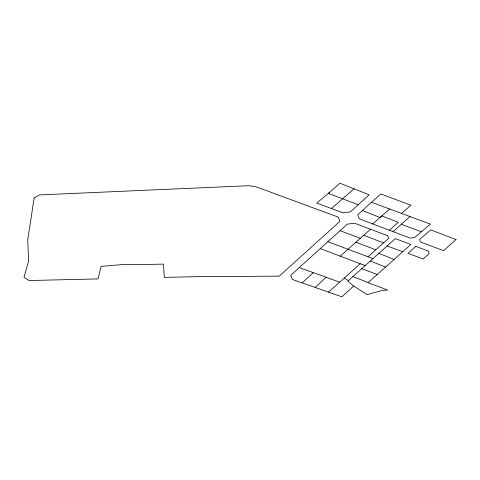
<?xml version="1.0" encoding="UTF-8"?>
<svg xmlns="http://www.w3.org/2000/svg" width="480" height="480" viewBox="0 0 480 480"><rect width="100%" height="100%" fill="white"/><g stroke="black" fill="none" stroke-linecap="round" stroke-linejoin="round"><path stroke-width="0.72" d="M315.126 287.436L326.112 277.266M302.118 282.882L313.302 272.64M353.694 286.068L347.85 281.142L395.346 238.62L410.874 244.488L368.076 282.714L387.726 290.052L381.9 290.514L367.212 294.624L353.694 286.068L341.886 296.796L292.38 279.48L290.7 275.316L347.364 224.124L354.606 223.218L387.756 235.752L388.68 238.266L368.01 256.77M328.458 193.422L339.87 183.204L369.222 194.838L350.352 211.896L343.098 212.814L316.716 203.082L329.424 192.564L328.458 193.422L358.23 204.774M328.53 292.128L360.222 263.748L365.268 265.542M320.244 248.628L340.26 256.152L370.53 229.236M389.376 230.226L398.256 222.318L381.846 215.916L372.672 223.914M393.09 231.63L410.004 216.564M354.012 188.808L331.452 208.518M389.73 209.04L380.01 217.518L362.46 210.486M401.484 213.402L410.892 205.23L380.784 193.926L357.792 214.704L359.346 218.874L410.244 238.116L414.624 237.6L430.338 224.106L371.526 202.29M299.274 267.57L339.654 282.162M387.12 245.982L402.792 251.706M401.298 224.316L421.422 231.762M340.092 230.694L360.36 238.278M327.9 241.71L372.978 258.636M361.752 268.692L377.25 274.518M355.902 242.244L375.804 249.798M340.26 256.152L360.222 263.748M363.708 235.302L383.532 242.874M370.278 261.054L385.596 267.066M352.932 276.588L368.196 282.606M378.846 253.392L394.14 259.428M344.31 277.986L348.414 280.632M34.164 197.922L27.708 239.988L28.614 261.042L24 277.32L28.902 280.524L98.064 278.928L101.004 266.376L124.326 264.414L140.358 264.594L163.416 264.108L164.328 277.404L196.008 276.672L279.228 276.156L339.912 221.322L338.31 217.14L255.948 186.762L248.772 185.712L39.438 194.916L34.164 197.922M415.842 246.366L408.054 253.314L423.054 258.984L429.204 253.584L428.304 251.076L415.842 246.366M456 239.574L443.538 250.698L420.462 241.974L419.58 239.484L430.746 229.896L456 239.574"/></g></svg>
